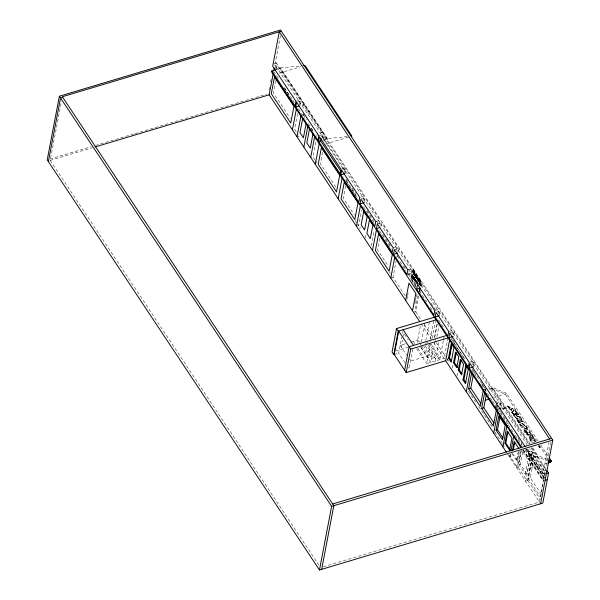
<?xml version="1.0" encoding="UTF-8"?>
<svg xmlns="http://www.w3.org/2000/svg" width="600" height="600" viewBox="0 0 600 600"><rect width="100%" height="100%" fill="white"/><g stroke="black" fill="none" stroke-linecap="round" stroke-linejoin="round"><path stroke-width="0.45" stroke-dasharray="3 2.25" d="M413.588 272.392L413.55 273.975L413.955 272.28L413.408 271.913L413.955 272.28M413.88 272.835L414.375 272.918L413.88 272.835L413.715 274.567L413.317 273.322L413.94 273.84M414.248 272.73L414.202 274.462L413.745 273.248M413.588 272.19L413.955 271.388L413.955 272.077L413.408 271.913M417.082 283.575L416.55 281.618L416.61 283.627M417.45 283.47L417.127 281.865L417.105 283.515M420.555 283.207L420.202 284.392L419.28 282.84A1.252 0.495 73.3 0 1 419.145 282.173C421.192 280.74 419.91 280.98 419.362 279.78L420.053 280.215A1.62 0.645 73.3 0 1 420.397 280.688L420.615 282.142L419.438 282.457L419.835 283.605L420.555 283.207L419.993 283.657M419.76 280.657L419.73 279.675M415.545 280.485C415.793 279.173 416.64 281.265 416.092 281.827C414.915 281.077 415.072 281.332 415.987 282.525C418.013 280.575 414.06 279.772 415.95 279.998M418.14 280.237L418.17 278.43L417.78 280.35L418.072 280.11M418.808 281.138L418.8 279.33L418.433 279.435C418.463 282.51 418.83 280.77 418.47 278.88L418.17 278.43M417.757 278.04L417.053 278.243L417.037 277.327L417.893 278.085L417.338 279.99L416.715 277.215L417.195 277.32L417.705 279.885M420.202 284.392L420.195 283.312M413.835 274.567L414.518 274.485C413.903 274.987 415.298 277.485 415.38 274.83C416.13 274.53 417.082 276.788 415.665 276.69C414.893 277.86 417.112 276.525 416.303 277.837L415.283 276.69L416.175 275.685L415.327 275.49L415.912 275.265M414.525 280.26C413.865 278.04 414.097 281.438 415.283 280.673C415.537 279.93 415.245 277.478 414.165 278.205C415.665 284.228 414.045 274.837 415.05 279.645L414.592 279.562L414.51 278.46M415.665 276.69C415.995 274.95 414.457 270.975 414.562 275.528M415.327 275.49L415.38 274.83M415.74 274.725L415.763 275.475M415.935 277.942L416.153 276.555M527.76 430.035L525.24 426.053L516.885 420.225L517.41 420.045L524.835 425.16L527.287 427.89L528.037 429.757L527.055 430.058L521.737 427.035L522.06 427.748L522.015 426.75L528.037 429.757M416.978 283.515L416.918 281.505L417.78 283.597M418.808 280.29L418.605 281.895L418.47 280.298C419.272 283.77 418.868 279.015 419.287 280.32M513.375 414.255L514.702 414.09C510.938 414.472 518.303 419.715 520.11 420.248C523.74 420.817 518.347 415.088 517.043 416.46L517.388 417.105L517.35 416.107M513.653 413.97C514.875 416.925 518.362 419.543 521.467 420.082M513.278 411.42C513.075 407.205 519.217 413.85 515.513 413.213L516.78 412.98M318.968 565.283L50.198 160.395L61.47 101.295M269.07 90.045L269.587 87.338M270.615 81.922L271.132 79.222M280.433 35.693L274.905 64.665L527.107 444.585M275.205 68.707L276.322 62.843L274.132 63.502M275.993 69.675L276.885 64.988L274.718 65.67M275.85 80.745L273.495 93.09L290.385 118.53M323.4 140.303L327.308 139.132L280.41 68.483L280.515 67.905L299.572 66.03M297.562 113.632L294.593 129.18L298.155 134.542M299.257 104.722L300.15 100.035L276.885 64.988M299.947 105.757L300.84 101.07L296.618 102.33M304.538 104.093L304.433 104.67L300.517 105.84M303.007 115.95L303.532 113.205M309.112 110.985L309.007 111.562L305.093 112.733M315.69 142.118L312.892 156.75L314.925 159.817M316.733 136.627L317.257 133.882M322.845 131.663L322.733 132.24L318.825 133.41M322.433 137.625L323.032 134.498L300.84 101.07M322.972 139.44L323.715 135.532L321.525 136.192L343.035 168.585L342.735 170.145M322.582 152.28L320.4 163.74L336.157 187.485M327.308 139.132L327.42 138.555L280.515 67.905L275.827 69.308M344.325 172.62L345.225 167.925L341.678 168.99M345.015 173.655L345.907 168.96L341.685 170.227M345.63 185.865L343.275 198.202L354.457 215.055M363.045 200.812L363.938 196.125L323.715 135.532M357.375 226.058L358.65 225.675L361.575 210.345M364.373 201.81L365.123 197.903L360.9 199.163M359.835 228.6L360.18 226.785M365.377 238.125L366.075 234.495M371.272 245.835L374.212 230.407M379.207 224.153L379.95 220.245L365.123 197.903M380.79 226.545L381.54 222.638L377.317 223.897M379.778 238.44L377.595 249.9L388.268 265.98M396.615 250.373L397.357 246.465L381.54 222.638M405.173 295.755L392.97 277.373L396.067 261.142M396.75 257.535L397.44 253.92M397.875 252.278L398.618 248.37L394.403 249.63M406.965 274.59L411.18 273.33L412.072 268.635L398.618 248.37M406.92 299.19L407.438 296.46M407.61 295.545L408.135 292.815M420.69 285.862L421.463 281.79L413.107 269.205L412.56 269.37L410.7 279.135L416.107 287.28M413.107 269.205L411.248 278.97L416.16 286.373M414.36 277.553L413.52 277.673L413.505 276.795L414.36 277.553C414.217 277.05 411.96 274.695 412.582 276.42C413.985 274.215 412.327 277.815 413.175 278.76C410.895 278.782 413.123 272.97 412.14 275.452L412.215 276.525M405.105 362.88L398.662 353.168L401.73 337.08M402.428 333.397L402.78 331.56M414.015 273.03L414.037 272.903A1.98 0.788 73.3 0 1 413.678 271.635L413.588 271.5M414.375 272.918L414.405 272.79A1.98 0.788 73.3 0 1 414.045 271.53L413.678 271.635M413.97 277.763L413.475 276.195M401.482 347.362L402.877 340.065M403.575 336.42L404.092 333.683M417.893 278.085L417.51 278.295L417.037 277.327M418.928 280.433L418.433 279.435M414.825 304.065L415.342 301.335M415.515 300.42L416.04 297.69M416.213 296.775L416.737 294.045M417.93 295.493L414.75 312.165L415.845 311.835L418.86 296.048M419.213 290.91L419.52 289.282M420.143 286.028L420.915 281.955L412.56 269.37M420.067 289.118L419.603 291.555L419.055 291.72M421.043 287.175L421.785 283.267L417.57 284.528M412.845 349.087L409.072 368.858L408.082 367.365M420.3 326.31L417.293 342.06L421.673 340.748M421.425 342.053L425.025 323.16M425.85 340.5L429.405 321.847M430.2 339.345L433.785 320.535M448.545 361.087L446.295 357.712L426.592 363.615L430.89 341.077M432.3 338.257L435.57 321.12M438.09 313.86L438.982 309.173L421.785 283.267M434.49 337.605L437.243 323.175M434.722 337.282L437.295 323.79M439.47 314.94L440.213 311.032L436.838 312.038M434.94 341.49L430.972 362.303L420.555 346.612M435.105 340.605L435.442 338.85M436.912 336.623L438.967 325.837M435.345 360.99L438.975 341.978M443.347 340.702L439.725 359.678L429.315 343.987M443.52 339.81L444.03 337.125M448.05 337.68L444.105 358.365L434.19 343.425M452.183 334.087L452.933 330.18L440.213 311.032M447.435 360.577L447.78 358.778M451.83 339.345L452.347 336.638M453.405 334.928L454.005 331.8L449.783 333.06M452.393 368.032L453.09 364.403M456.99 376.118L457.853 371.587M472.717 365.025L473.467 361.118L454.005 331.8M473.347 366.983L474.24 362.288L471.713 363.045M485.25 391.132L485.595 389.31L483.405 389.963M538.162 441.105L506.377 393.225L492.78 387.66L492.6 388.62L488.768 389.768M499.957 406.058L500.707 402.15L496.485 403.418M499.868 411.765L500.205 409.972M500.79 408.322L501.69 403.635L499.155 404.393M501.952 408.54L505.868 407.37L505.68 408.33L501.772 409.5M509.745 457.237L510.428 453.63M510.472 457.02L511.147 453.487M518.857 451.665L517.215 460.275L516.487 460.493L518.13 451.882M516.607 467.58L519.705 451.342M521.265 450.36L518.062 467.145L517.335 467.362L520.365 451.463M526.8 473.835L520.395 464.183L523.148 449.783L529.553 459.428L526.8 473.835L525.345 474.27L518.94 464.625L521.513 451.118M528.817 452.115L533.033 450.855L532.14 455.543L527.925 456.81L528.817 452.115L526.763 449.025M525.345 474.27L528.09 459.862L522.18 450.96M525.143 450.255L543.96 478.59L541.928 479.197L542.115 478.192L528.893 458.272L529.785 453.585L534.007 452.317L533.115 457.005L544.725 474.502M530.227 457.912L525.757 481.365L527.947 480.705L532.418 457.26M531.217 461.993L543.345 480.255L540.21 496.673L528.09 478.41L531.217 461.993L533.408 461.332L544.523 478.08M541.395 494.498L530.28 477.75L533.408 461.332M532.725 447.84L537.893 455.618L537.713 456.577L532.237 458.22L526.035 448.882M545.04 472.897L543.015 473.505L548.903 442.635M545.408 470.985L550.935 442.013M545.153 475.072L545.452 473.513L531.817 452.97L530.925 457.665L544.56 478.2M511.897 408.548C512.498 412.665 506.67 406.89 510.09 407.31L508.972 407.52M516.502 413.265L515.37 411.225L513.495 410.287M521.19 420.368L519.743 417.952L517.043 416.46M523.717 429.81L524.648 430.028A2.812 0.825 44.5 0 1 526.088 431.153C526.028 432.495 530.183 433.905 529.29 432.075L529.567 431.79C530.46 433.627 526.305 432.21 526.365 430.875A2.812 0.825 44.5 0 0 524.925 429.743C521.655 428.827 526.627 435.885 527.332 434.978L527.002 434.265L534.63 439.147L534.112 439.327L526.725 434.55L527.048 435.263M523.995 429.533L527.332 434.978M518.423 422.145C526.8 424.793 530.558 434.07 519.727 423.803C532.748 434.482 524.73 422.467 518.423 422.145L518.722 422.722L518.73 421.71M522.112 421.942C522.263 417.817 516.36 415.897 515.235 413.43C517.942 415.643 522.067 417.735 522.398 421.658C517.702 422.243 514.298 416.077 511.71 412.597L511.987 412.312L514.702 414.09M419.393 280.77L419.918 280.365M417.607 280.058L418.028 280.972L418.103 280.403M418.065 280.942L418.463 280.298M511.455 410.092L512.07 408.315L513.735 408.855A3.757 1.103 44.5 0 1 515.273 410.16L518.438 414.555L515.513 413.213M417.51 278.295C416.31 273.202 417.007 281.34 416.303 277.837M417.188 281.858L416.722 282.09L416.737 283.627M412.582 276.42L412.658 275.303M416.655 278.835C417.375 276.45 417.15 278.145 415.808 277.657M414.225 277.515L414.173 279.353L413.565 276.87M513.773 410.01L513.555 411.135C510.81 412.74 509.033 407.85 507.397 406.05L510.09 407.31M414.615 273.255L414.202 273.772L415.005 275.415M414.57 277.987L414.683 279.757M416.295 277.035L415.763 277.388M414.51 273.683L414.63 274.83L415.088 274.913C415.245 273.188 414.158 273.465 414.72 275.025M414.87 273.577L414.952 276.053M414.832 278.31L414.855 280.83M415.395 275.58L416.34 278.212L416.76 278.093M412.14 275.452L412.118 274.793M509.25 407.243L510.007 408.825L511.732 409.815M536.25 441.915C533.213 437.197 525.045 434.798 531.885 442.815M529.545 437.362L529.582 438.45L532.162 442.537M529.567 431.79L531.345 434.197L528.967 434.13L528.915 434.745L531.967 436.575L531.84 435.915L532.365 435.735L534.63 439.147M532.118 435.63L532.433 436.342L528.967 434.13M413.393 276.082L412.388 277.358L412.815 278.865M415.725 281.933L415.635 280.155M535.605 441.728L533.963 440.438A9.63 2.828 44.5 0 0 531.93 439.23L530.355 438.765C529.072 440.408 532.605 441.938 533.52 442.522M530.355 438.765L531.173 440.595L534.54 442.688M416.37 278.235L416.385 276.728L416.85 276.48M418.395 280.868L417.967 279.952M413.55 273.975L413.317 273.322M530.145 443.947L492.78 387.66L491.79 388.673L505.388 394.23L537.173 442.11M506.377 393.225L505.388 394.23L492.232 398.168M504.877 408.375L505.868 407.37M507.623 406.388L507.675 405.765M507.923 406.65L507.9 406.11M509.812 407.595L509.925 407.025M512.07 408.315L511.793 408.6L513.457 409.14A3.757 1.103 44.5 0 1 514.995 410.445L518.16 414.84M513.105 411.675C511.972 411.105 509.04 408.607 508.2 406.365M511.935 412.942L511.987 412.312M512.28 413.22L512.213 412.658M512.543 413.528L512.558 412.935M514.425 414.375L514.515 413.775M515.715 413.535L518.438 414.555M514.957 413.715L517.14 417.007L517.665 416.827M516.885 420.225L518.475 422.618L519 422.438M519.45 424.08L521.812 427.643L522.338 427.463M524.79 431.49C526.305 430.567 527.947 433.155 528.803 434.228L528.525 434.513C522.015 431.347 526.08 430.125 528.525 434.513M525.382 432.585L525.66 432.3L528.803 434.228M529.29 432.075L529.815 431.888M528.69 434.415L531.345 434.197M531.84 435.915L532.365 435.735M538.845 445.493L539.88 447.757L538.597 446.16M539.632 447.653L540.158 447.472M547.245 459.442L537.893 455.618L536.903 456.63L547.17 460.822M420.315 281.49L419.685 281.445L419.513 282.067A1.252 0.495 73.3 0 0 419.647 282.728L420.562 284.28M419.947 281.595L419.558 280.478M420.165 282.33L420.202 281.19L419.362 279.78M418.298 283.65L418.05 283.013L417.562 283.47M417.99 282.998L417.967 283.493M415.987 282.525L415.395 279.772M420.188 285.735C418.957 284.025 419.295 283.327 420.48 285.952M420.525 282.218L419.798 282.353L420.353 283.545M522.398 421.658C518.22 421.132 514.785 416.873 512.82 413.25M412.485 274.68L413.175 278.76M415.755 279.66L415.905 280.38M529.268 437.647L531.278 438.158L534.998 441.15M276.495 69.653L280.41 68.483M279.353 73.177L300.585 66.817M49.92 159.083L91.102 146.745M95.58 145.403L134.078 133.875M134.977 133.605L266.587 94.185M50.198 160.395L92.37 147.765M295.935 101.302L300.15 100.035M297.892 136.455L299.168 136.072M318.81 135.765L323.032 134.498M323.505 139.725L327.42 138.555L347.377 136.59M325.373 144.097L348.375 137.205M360.562 197.138L363.938 196.125M375.735 221.513L379.95 220.245M393.135 247.733L397.357 246.465M407.857 269.903L412.072 268.635M390.78 278.032L392.97 277.373M414.24 274.642L415.26 275.985M414.967 280.147L414.57 279.27L413.805 279.465L413.873 277.553L413.505 277.657C413.76 275.603 412.29 276.847 413.692 276.9M415.868 277.845L416.588 277.553M413.325 277.005L413.498 279L413.865 278.888M417.803 278.543L418.47 278.88M417.562 279.75L417.99 279.675M415.215 281.002L416.092 281.827M418.732 281.13L418.305 281.093L418.103 278.993M420.915 281.955L421.463 281.79M434.76 310.433L438.982 309.173M405.405 343.778L400.147 345.353L406.65 355.14M410.662 342.202L417.668 340.11L419.153 342.345M448.71 331.447L452.933 330.18M395.595 350.955L408.015 347.235M425.31 343.343L428.812 342.3M394.215 354.502L398.662 353.168M470.092 362.13L473.467 361.118M488.873 388.83L492.78 387.66M508.268 423.18L507.353 423.45L498.713 410.43M495.915 432.457L495.188 432.675L502.305 443.4M521.077 444.127L521.993 443.857L517.088 436.47M528.893 458.272L533.115 457.005M528.202 458.52L537.893 455.618M528.09 459.862L529.553 459.428M518.94 464.625L520.395 464.183M530.325 468.232L546.99 463.237M528.09 478.41L530.28 477.75M542.115 478.192L544.148 477.585M323.212 566.812L539.482 502.043L545.235 471.893L529.702 448.485M415.455 276.067L415.987 275.91M416.963 278.745L416.52 277.522M414.248 273.368L415.088 274.913M414.21 278.1L415.05 279.645M416.768 281.978L417.39 283.418M415.222 280.718L414.57 279.27M416.347 282.42L415.665 280.928M530.077 439.05L531.653 439.507A9.63 2.828 44.5 0 1 533.685 440.722L534.81 441.57M507.397 406.05L509.647 407.31M511.71 412.597L514.237 414.06M416.49 276.593L417.053 278.243M538.32 446.438L539.145 447.067M419.265 284.67L419.362 284.752A1.028 0.413 73.3 0 1 419.475 284.895M525.66 432.3L525.067 431.213M539.43 446.783L539.91 447.375M540.727 444.96L548.415 456.548M539.22 445.2L548.445 459.097M529.537 432.173L531.067 434.482M532.088 436.013L534.352 439.433M538.567 445.778L539.88 447.757M515.235 413.43L517.425 416.722M517.162 419.94L518.752 422.332M519.727 423.803L522.09 427.357M276.322 62.843L529.447 444.127M532.005 448.013L545.977 469.058M474.24 362.288L528.638 444.173M530.977 447.757L547.132 472.095M376.5 221.085L378.038 223.395M408.592 269.43L411.18 273.33M431.01 303.195L436.567 311.572M496.245 401.475L498.285 404.543M528.03 449.347L532.14 455.543M417.923 283.785L412.02 274.897L411.472 275.062L408.967 271.29M527.257 449.475L544.725 475.8M529.785 453.585L543.015 473.505M413.498 279L413.805 279.465M526.095 449.055L531.69 457.478L527.22 480.93L518.062 467.145M303.345 114.48L306.78 119.655M346.087 178.868L348.63 182.7M352.185 188.062L355.748 193.417M367.013 210.39L373.725 220.507M382.942 234.397L391.59 247.41M397.192 255.855L399.255 258.96M403.882 265.935L405.945 269.04M408.518 272.918L416.243 284.55M419.325 289.2L420.87 291.525M453.127 340.118L456.217 344.775M472.178 368.812L474.248 371.94M481.5 382.86L486.683 390.668M500.64 411.69L507.248 421.643M525.548 449.22L544.477 477.728M473.925 371.73L485.085 388.545M451.553 339L465.743 360.375M273.63 71.37L279.315 79.927M284.475 87.713L292.23 99.382M292.74 100.163L294.293 102.495M298.403 108.683L300.435 111.75M301.455 113.28L304.882 118.448M308.317 123.615L313.215 131.002M345.683 179.91L357.375 197.52M363.517 206.775L374.362 223.118M379.493 230.835L391.185 248.452M399.885 261.555L406.058 270.862M408.12 273.968L416.355 286.373M419.445 291.022L426.653 301.882M430.252 307.305L432.315 310.41M438.66 319.972L443.618 327.442M453.248 341.947L464.572 359.002M471.787 369.87L475.928 376.11M481.627 384.697L491.985 400.305M492.502 401.085L494.572 404.205M508.335 424.928L514.215 433.793M515.197 435.27L522.097 445.658M284.37 87.9L289.995 96.382M346.47 181.455L356.64 196.77M311.115 128.34L313.072 131.295M523.298 449.842L527.925 456.81M522.607 450.097L541.928 479.197M512.64 453.382L517.215 460.275M511.912 453.6L516.487 460.493M315.435 160.583L317.468 163.642M355.095 220.32L357.127 223.38M357.638 224.145L358.65 225.675M389.408 272.01L390.428 273.548M415.845 311.835L421.44 320.265M424.485 324.855L433.132 337.875M436.38 342.765L445.305 356.212M468.465 391.103L475.717 402.03M478.822 406.71L493.327 428.558M527.947 480.705L540.255 499.245M502.815 444.165L504.338 446.46M509.002 454.808L517.335 467.362M421.215 323.873L431.445 339.293M507.78 454.283L540.63 503.768M431.175 344.272L440.1 357.72L435.72 359.032L426.795 345.585M428.16 345.127L436.095 357.082L431.715 358.395L423.78 346.44M425.145 345.975L432.09 356.438L427.71 357.75L420.765 347.288M419.647 343.095L421.14 345.337M421.635 346.08L428.077 355.793L410.565 361.043L409.23 359.032M413.287 341.415L414.772 343.657M417.75 348.142L423.705 357.105M416.67 348.668L426.592 363.615M404.61 334.462L408.225 339.907M419.31 280.222L418.8 279.33M417.397 277.215L417.338 279.99M413.865 276.69L413.88 277.56"/><path stroke-width="0.9" d="M540.63 503.768L552.773 440.115L280.522 30L59.37 96.233L47.227 159.885L319.478 570L542.82 503.107L548.565 472.957L547.013 470.618M48.375 161.61L60.517 97.958L62.707 97.305M275.257 69.892L271.793 70.972L271.597 71.977L521.085 447.803M419.678 321.562L269.153 94.815L273.285 73.17M274.245 67.988L273.803 70.328M295.725 107.025L296.618 102.33L318.81 135.765L317.918 140.453L295.725 107.025L299.1 106.012M292.403 129.84L296.535 108.188M296.978 136.733L300.938 115.988M302.678 118.425L299.97 132.615L303.405 137.782L306.112 123.593M303.84 147.067L307.972 125.422M309.54 128.767L306.832 142.95L310.267 148.125L312.975 133.935M310.702 157.41L314.663 136.665M318.6 141.488L319.5 136.8L341.002 169.192L340.11 173.88L318.6 141.488L320.632 140.88L321.082 138.532M315.278 164.303L319.41 142.65M340.793 174.915L341.685 170.227L359.722 197.385L358.822 202.08L340.793 174.915L345.015 173.655M338.16 198.765L342.285 177.12M360.007 203.858L360.9 199.163L375.735 221.513L374.835 226.2L360.007 203.858L364.222 202.59M356.46 226.335L360.42 205.59M376.425 228.593L377.317 223.897L393.135 247.733L392.243 252.42L376.425 228.593L379.8 227.58M372.472 250.455L376.433 229.718M319.478 570L331.62 506.347L59.37 96.233M321.668 569.347L333.81 505.695L62.34 96.743L281.295 31.17M393.502 254.317L394.403 249.63L407.857 269.903L406.965 274.59L393.502 254.317L397.725 253.058M390.78 278.032L394.732 257.288M434.4 317.22L396.525 328.567L392.048 352.02L393.78 354.63L394.215 354.502L398.685 331.05L410.678 349.118L406.207 372.562L445.688 360.743L449.64 339.998M393.78 354.63L398.257 331.178L396.525 328.567M405.645 300.428L408.952 283.125L415.815 293.46L412.515 310.77M416.67 289.222L417.57 284.528L434.76 310.433L433.868 315.127L416.67 289.222L420.045 288.21M404.625 370.192L409.103 346.74L446.55 335.52M435.105 316.98L435.998 312.293L448.71 331.447L447.817 336.135L435.105 316.98L439.32 315.72M448.89 337.755L449.783 333.06L469.245 362.377L468.353 367.072L448.89 337.755L453.112 336.487M448.507 358.163L451.305 343.507L453.975 347.528L451.178 362.19L448.507 358.163L449.423 357.892L452.04 344.153M449.055 358.395L450.6 350.303M450.945 348.51L451.627 344.91M453.51 362.827L455.558 352.08L458.798 356.962L456.75 367.71L453.51 362.827L454.425 362.55L456.3 352.702M458.272 370.005L460.327 359.257L463.567 364.14L461.52 374.888L458.272 370.005L459.188 369.735L461.07 359.88M465.795 365.34L468.27 369.067L465.472 383.73L462.998 379.995L465.795 365.34L466.702 365.062M465.893 382.71L463.912 379.718L466.53 365.978M469.132 368.243L470.025 363.555L496.485 403.418L495.592 408.105L469.132 368.243L473.347 366.983M466.275 391.763L470.408 370.11M483.405 389.963L480.27 406.38L468.607 388.8L471.735 372.39M480.945 403.433L470.798 388.147L473.228 375.375M496.447 409.605L493.312 426.022L481.643 408.442L484.778 392.033L486.3 394.32M493.98 423.075L483.832 407.79L486.255 394.808M521.752 447.518L496.575 409.582L497.467 404.895L525.217 446.7M493.725 433.118L497.685 412.373M496.058 430.155L498.81 415.755L505.215 425.4L502.463 439.808L496.058 430.155L497.52 429.72L499.92 417.12M502.882 446.903L507.007 425.257M509.618 450.158L505.043 443.265L507.345 431.205L511.92 438.097L509.618 450.158L510.353 449.94L505.778 443.048L507.915 431.85M510.945 450.923L513.87 435.592M512.565 450.158L514.207 441.54L518.783 448.433M513.293 449.94L514.778 442.185M547.868 462.975L550.5 462.188L551.49 461.183L549.442 458.092M95.062 146.955L269.153 94.815M398.257 331.178L436.132 319.837M410.678 349.118L448.125 337.897M462.998 379.995L463.912 379.718M468.607 388.8L470.798 388.147M485.213 400.275L489.6 398.963M481.643 408.442L483.832 407.79M496.575 409.582L500.79 408.322M505.043 443.265L505.778 443.048M332.663 503.97L551.625 438.39M331.62 506.347L552.773 440.115M546.382 473.618L548.565 472.957M545.1 480.315L547.29 479.662M303.195 65.67L305.01 65.498L351.915 136.148M548.94 460.14L551.49 461.183M548.002 461.168L550.5 462.188M549.592 438.998L279.27 31.777L272.685 66.278L295.935 101.302L295.035 105.99L271.793 70.972M320.632 140.88L341.115 171.735M472.245 373.147L473.257 374.678M478.838 383.085L480.36 385.38M454.425 362.55L457.665 367.433M459.188 369.735L461.963 373.92M497.52 429.72L502.942 437.888M449.423 357.892L451.643 361.245M445.688 360.743L506.31 452.07M403.132 329.722L413.55 345.405M394.215 354.502L406.207 372.562M274.5 76.995L271.305 93.742L290.752 123.038L293.947 106.29L274.5 76.995M321.405 147.645L318.21 164.392L336.51 191.97L339.705 175.215L321.405 147.645M344.28 182.108L341.085 198.862L354.81 219.54L358.005 202.785L344.28 182.108M363.728 211.403L361.17 224.805L364.605 229.972L367.155 216.57L363.728 211.403M369.45 220.02L366.892 233.423L370.32 238.59L372.877 225.188L369.45 220.02M378.6 233.805L375.405 250.553L389.13 271.23L392.325 254.483L378.6 233.805"/></g></svg>
